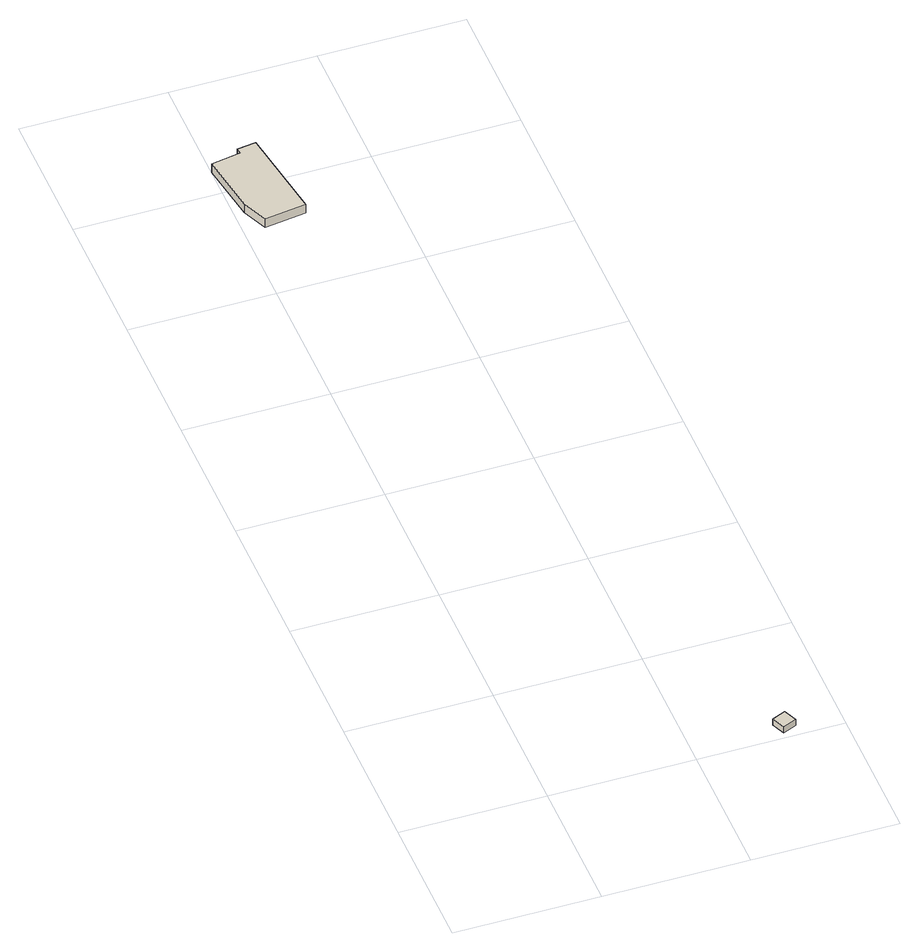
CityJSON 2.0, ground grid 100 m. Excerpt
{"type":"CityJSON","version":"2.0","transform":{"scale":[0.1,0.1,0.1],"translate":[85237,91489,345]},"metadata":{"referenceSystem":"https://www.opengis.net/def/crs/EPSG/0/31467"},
"CityObjects":{
"building1":{"type":"Building","geometry":[{"type":"Solid","lod":"1","boundaries":[[[[0,1,2,3]],[[2,4,5,3]],[[1,6,4,2]],[[0,7,6,1]],[[3,5,7,0]],[[4,6,7,5]]]]}]},
"building2":{"type":"Building","geometry":[{"type":"Solid","lod":"1","boundaries":[[[[8,9,10,11,12,13,14]],[[13,15,16,14]],[[12,17,15,13]],[[11,18,17,12]],[[10,19,18,11]],[[9,20,19,10]],[[8,21,20,9]],[[14,16,21,8]],[[15,17,18,19,20,21,16]]]]}]}
},
"vertices":[
[1546,98,96],[1586,5,96],[1680,46,96],[1640,139,96],[1680,46,46],[1640,139,46],[1586,5,46],[1546,98,46],
[143,5604,77],[428,5643,77],[330,6294,77],[200,6276,77],[205,6237,77],[1,6202,77],[66,5782,77],[1,6202,4],[66,5782,4],[205,6237,4],[200,6276,4],[330,6294,4],[428,5643,4],[143,5604,4]
]}
